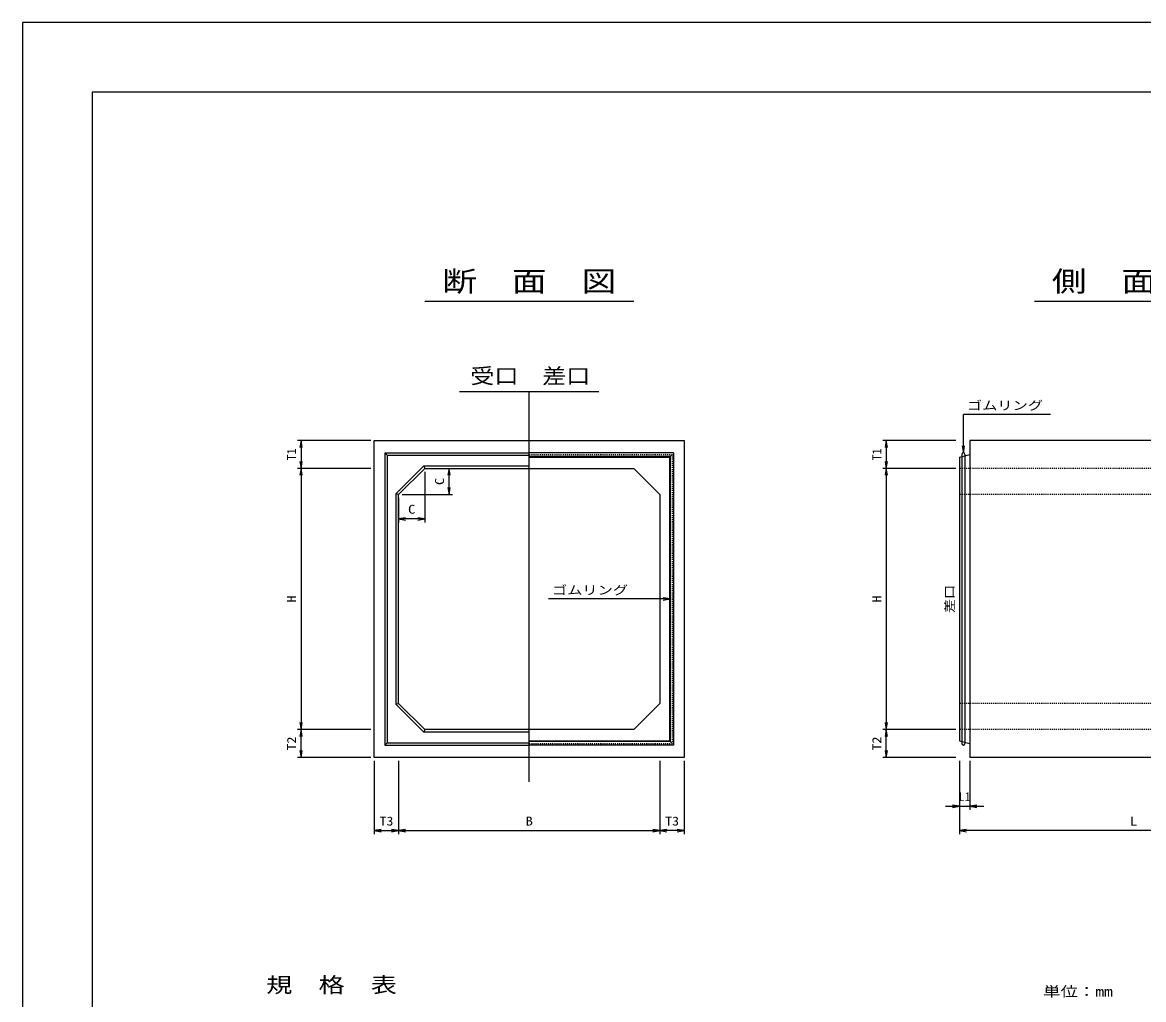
# Model space of a CAD drawing. Units: millimetres at full size; details may follow other scales. Extents: x 0 to 16820, y 0 to 11880.
# Drawn here: x 0 to 6437, y 6270 to 11880 of the extents above; entities that cross this region are included whole.
import ezdxf
from ezdxf.enums import TextEntityAlignment as Align

# ---------------------------------------------------------------- set-up
doc = ezdxf.new("R2010")
doc.units = ezdxf.units.MM
doc.linetypes.add('CHAIN', pattern=[18.5, 12, -1.5, 3.5, -1.5])
doc.linetypes.add('DASHED_SPACED', pattern=[12, 6, -6])
for name, color, linetype, lineweight in [('D-BMK', 2, 'CHAIN', 25), ('D-STR-DIM', 7, 'Continuous', 25), ('D-STR-STRn', 1, 'Continuous', 25), ('D-STR-TXT', 7, 'Continuous', 25), ('D-TTL', 2, 'Continuous', 25), ('D-TTL-TXT', 7, 'Continuous', 25)]:
    doc.layers.add(name, color=color, linetype=linetype, lineweight=lineweight)
doc.layers.add('D-MTR', color=7, linetype='Continuous')
doc.styles.add('ＭＳ ゴシック', font='')
doc.styles.get('ＭＳ ゴシック').set_extended_font_data('MS Gothic')

# ---------------------------------------------------------------- blocks, each defined once
blk = doc.blocks.new('open_arrow')
at = {"color": 0, "linetype": 'Continuous', "lineweight": -2}
blk.add_lwpolyline([(7.5, 1.25), (0, 0), (7.5, -1.25)], dxfattribs=at)

msp = doc.modelspace()

# ---------------------------------------------------------------- linework, layer by layer
at = {"layer": 'D-BMK'}
msp.add_line((2910, 7520), (2910, 9760), dxfattribs=at)
at = {"layer": 'D-STR-DIM'}
for p, q in [((2000, 9480), (1580, 9480)), ((1600, 9480), (1600, 9320)), ((5360, 9480), (4940, 9480)), ((4960, 9480), (4960, 9320)), ((2000, 9320), (1580, 9320)), ((2000, 9320), (1580, 9320)), ((1600, 9320), (1600, 7820)), ((2310, 9300), (2310, 9010)), ((2330, 9320), (2470, 9320)), ((2450, 9170), (2450, 9320)), ((5360, 9320), (4940, 9320)), ((5360, 9320), (4940, 9320)), ((4960, 9320), (4960, 7820)), ((2160, 9150), (2160, 9010)), ((2180, 9170), (2470, 9170)), ((2310, 9030), (2160, 9030)), ((2000, 7820), (1580, 7820)), ((2000, 7820), (1580, 7820)), ((1600, 7660), (1600, 7820)), ((5360, 7820), (4940, 7820)), ((5360, 7820), (4940, 7820)), ((4960, 7660), (4960, 7820)), ((2000, 7660), (1580, 7660)), ((2020, 7640), (2020, 7220)), ((2160, 7640), (2160, 7220)), ((2160, 7640), (2160, 7220)), ((3660, 7640), (3660, 7220)), ((3660, 7640), (3660, 7220)), ((3800, 7640), (3800, 7220)), ((5360, 7660), (4940, 7660)), ((5380, 7640), (5380, 7360)), ((5380, 7640), (5380, 7220)), ((5440, 7640), (5440, 7360)), ((5300, 7380), (5520, 7380)), ((2020, 7240), (2160, 7240)), ((2160, 7240), (3660, 7240)), ((3800, 7240), (3660, 7240)), ((7380, 7240), (5380, 7240))]:
    msp.add_line(p, q, dxfattribs=at)
at = {"layer": 'D-STR-STRn'}
for p, q in [((2020, 9480), (3800, 9480)), ((2020, 7660), (2020, 9480)), ((3800, 9480), (3800, 7660)), ((7440, 9480), (5440, 9480)), ((5440, 9480), (5440, 7660)), ((2080, 9410), (2080, 7730)), ((2080, 9410), (2910, 9410)), ((2095, 9395), (2080, 9410)), ((3738.911, 9408.911), (2910, 9408.911)), ((3730, 9400), (3715, 9385)), ((3738.911, 9408.911), (3738.911, 7731.089)), ((5380, 9385), (5440, 9400)), ((5393.534, 9399.911), (5393.534, 7740.089)), ((5411.534, 9399.911), (5411.534, 7740.089)), ((2095, 9395), (2095, 7745)), ((2095, 9395), (2910, 9395)), ((2303.787, 9335), (2145, 9176.213)), ((2303.787, 9335), (2910, 9335)), ((2303.787, 9335), (2310, 9320)), ((3718.384, 9388.384), (2910, 9388.384)), ((2910, 9385), (3715, 9385)), ((3715, 9385), (3715, 7755)), ((3718.384, 9388.384), (3718.384, 7751.616)), ((5380, 9385), (5380, 7755)), ((2310, 9320), (2160, 9170)), ((2310, 9320), (3510, 9320)), ((3660, 9170), (3510, 9320)), ((2145, 7963.787), (2145, 9176.213)), ((2145, 9176.213), (2160, 9170)), ((2160, 7970), (2160, 9170)), ((3660, 9170), (3660, 7970)), ((2160, 7970), (2145, 7963.787)), ((2145, 7963.787), (2303.787, 7805)), ((2160, 7970), (2310, 7820)), ((3510, 7820), (3660, 7970)), ((2310, 7820), (2303.787, 7805)), ((2910, 7805), (2303.787, 7805)), ((3510, 7820), (2310, 7820)), ((2095, 7745), (2080, 7730)), ((2080, 7730), (2910, 7730)), ((2095, 7745), (2910, 7745)), ((2910, 7755), (3715, 7755)), ((3718.384, 7751.616), (2910, 7751.616)), ((3738.911, 7731.089), (2910, 7731.089)), ((3730, 7740), (3715, 7755)), ((5380, 7755), (5440, 7740)), ((3800, 7660), (2020, 7660)), ((7440, 7660), (5440, 7660))]:
    msp.add_line(p, q, dxfattribs=at)
at = {"layer": 'D-STR-STRn', "linetype": 'DASHED_SPACED'}
for p, q in [((2910, 9400), (3730, 9400)), ((3730, 9400), (3730, 7740)), ((7380, 9320), (5380, 9320)), ((7380, 9170), (5380, 9170)), ((7380, 7970), (5380, 7970)), ((7380, 7820), (5380, 7820)), ((2910, 7740), (3730, 7740))]:
    msp.add_line(p, q, dxfattribs=at)
at = {"layer": 'D-STR-STRn'}
for centre, start, end in [((5402.534, 9399.911), 360, 180), ((5402.534, 7740.089), 180, 0)]:
    msp.add_arc(centre, 9, start, end, dxfattribs=at)
at = {"layer": 'D-STR-TXT'}
for p, q in [((5902.534, 9630), (5402.534, 9630)), ((5402.534, 9408.911), (5402.534, 9630)), ((3520, 8570), (3020, 8570)), ((3718.384, 8570), (3520, 8570))]:
    msp.add_line(p, q, dxfattribs=at)
at = {"layer": 'D-TTL'}
for points in [[(0, 0), (16820, 0), (16820, 11880), (0, 11880)], [(400, 400), (16420, 400), (16420, 11480), (400, 11480)]]:
    msp.add_lwpolyline(points, close=True, dxfattribs=at)
at = {"layer": 'D-TTL-TXT'}
for p, q in [((2310, 10280), (3510, 10280)), ((5810, 10280), (7010, 10280)), ((3310, 9760), (2510, 9760))]:
    msp.add_line(p, q, dxfattribs=at)

# ---------------------------------------------------------------- block references
at = {"layer": 'D-STR-DIM', "xscale": 5.33, "yscale": 5.33}
for p, rotation in [((1600, 9480), 270), ((4960, 9480), 270), ((1600, 9320), 90), ((4960, 9320), 90), ((1600, 9320), 270), ((2450, 9320), 270), ((4960, 9320), 270), ((2450, 9170), 90), ((2310, 9030), 180), ((1600, 7820), 90), ((4960, 7820), 90), ((1600, 7820), 270), ((4960, 7820), 270), ((1600, 7660), 90), ((4960, 7660), 90), ((5380, 7380), 180), ((2160, 7240), 180), ((3660, 7240), 180), ((3800, 7240), 180)]:
    msp.add_blockref('open_arrow', p, dxfattribs=dict(at, rotation=rotation))
for p in [(2160, 9030), (5440, 7380), (2020, 7240), (2160, 7240), (3660, 7240), (5380, 7240)]:
    msp.add_blockref('open_arrow', p, dxfattribs=at)
at = {"layer": 'D-STR-TXT', "xscale": 5.33, "yscale": 5.33}
for p, rotation in [((5402.534, 9408.911), 90), ((3718.384, 8570), 180)]:
    msp.add_blockref('open_arrow', p, dxfattribs=dict(at, rotation=rotation))

# ---------------------------------------------------------------- texts
at = {"layer": 'D-MTR', "style": 'ＭＳ ゴシック', "width": 1.25}
msp.add_text('規\u3000格\u3000表', height=87.98, dxfattribs=at).set_placement((1400, 6284), align=Align.BOTTOM_LEFT)
msp.add_text('単位：mm', height=58.65, dxfattribs=at).set_placement((6260, 6269.333), align=Align.BOTTOM_RIGHT)
at = {"layer": 'D-STR-DIM', "style": 'ＭＳ ゴシック'}
for p in [(1545, 9400), (4905, 9400)]:
    msp.add_text('T1', height=51.32, rotation=90, dxfattribs=at).set_placement(p, align=Align.MIDDLE_CENTER)
for s, width, p in [('C', 1.2, (2395, 9245)), ('H', 1.15, (1545, 8570)), ('H', 1.15, (4905, 8570)), ('T2', 1.15, (1545, 7740)), ('T2', 1.15, (4905, 7740))]:
    msp.add_text(s, height=51.32, rotation=90, dxfattribs=dict(at, width=width)).set_placement(p, align=Align.MIDDLE_CENTER)
for s, width, p in [('C', 1.2, (2235, 9085)), ('T3', 1.15, (2090, 7295)), ('B', 1.2, (2910, 7295)), ('T3', 1.15, (3730, 7295)), ('L', 1.2, (6380, 7295))]:
    msp.add_text(s, height=51.32, dxfattribs=dict(at, width=width)).set_placement(p, align=Align.MIDDLE_CENTER)
msp.add_text('L1', height=51.32, dxfattribs=at).set_placement((5410, 7435), align=Align.MIDDLE_CENTER)
at = {"layer": 'D-STR-TXT', "style": 'ＭＳ ゴシック', "width": 1.25}
for p in [(5422.534, 9640), (3040, 8580)]:
    msp.add_text('ゴムリング', height=51.32, dxfattribs=at).set_placement(p, align=Align.BOTTOM_LEFT)
at = {"layer": 'D-STR-TXT', "style": 'ＭＳ ゴシック', "width": 1.15}
msp.add_text('差口', height=51.32, rotation=90, dxfattribs=at).set_placement((5364.518, 8570), align=Align.BOTTOM_CENTER)
at = {"layer": 'D-TTL-TXT', "style": 'ＭＳ ゴシック'}
for s, height, width, p in [('断\u3000面\u3000図', 117.3, 1.25, (2910, 10300)), ('側\u3000面\u3000図', 117.3, 1.25, (6410, 10300)), ('受口', 87.98, 1.15, (2710, 9780)), ('差口', 87.98, 1.15, (3122.183, 9780))]:
    msp.add_text(s, height=height, dxfattribs=dict(at, width=width)).set_placement(p, align=Align.BOTTOM_CENTER)

doc.saveas('drawing.dxf')
